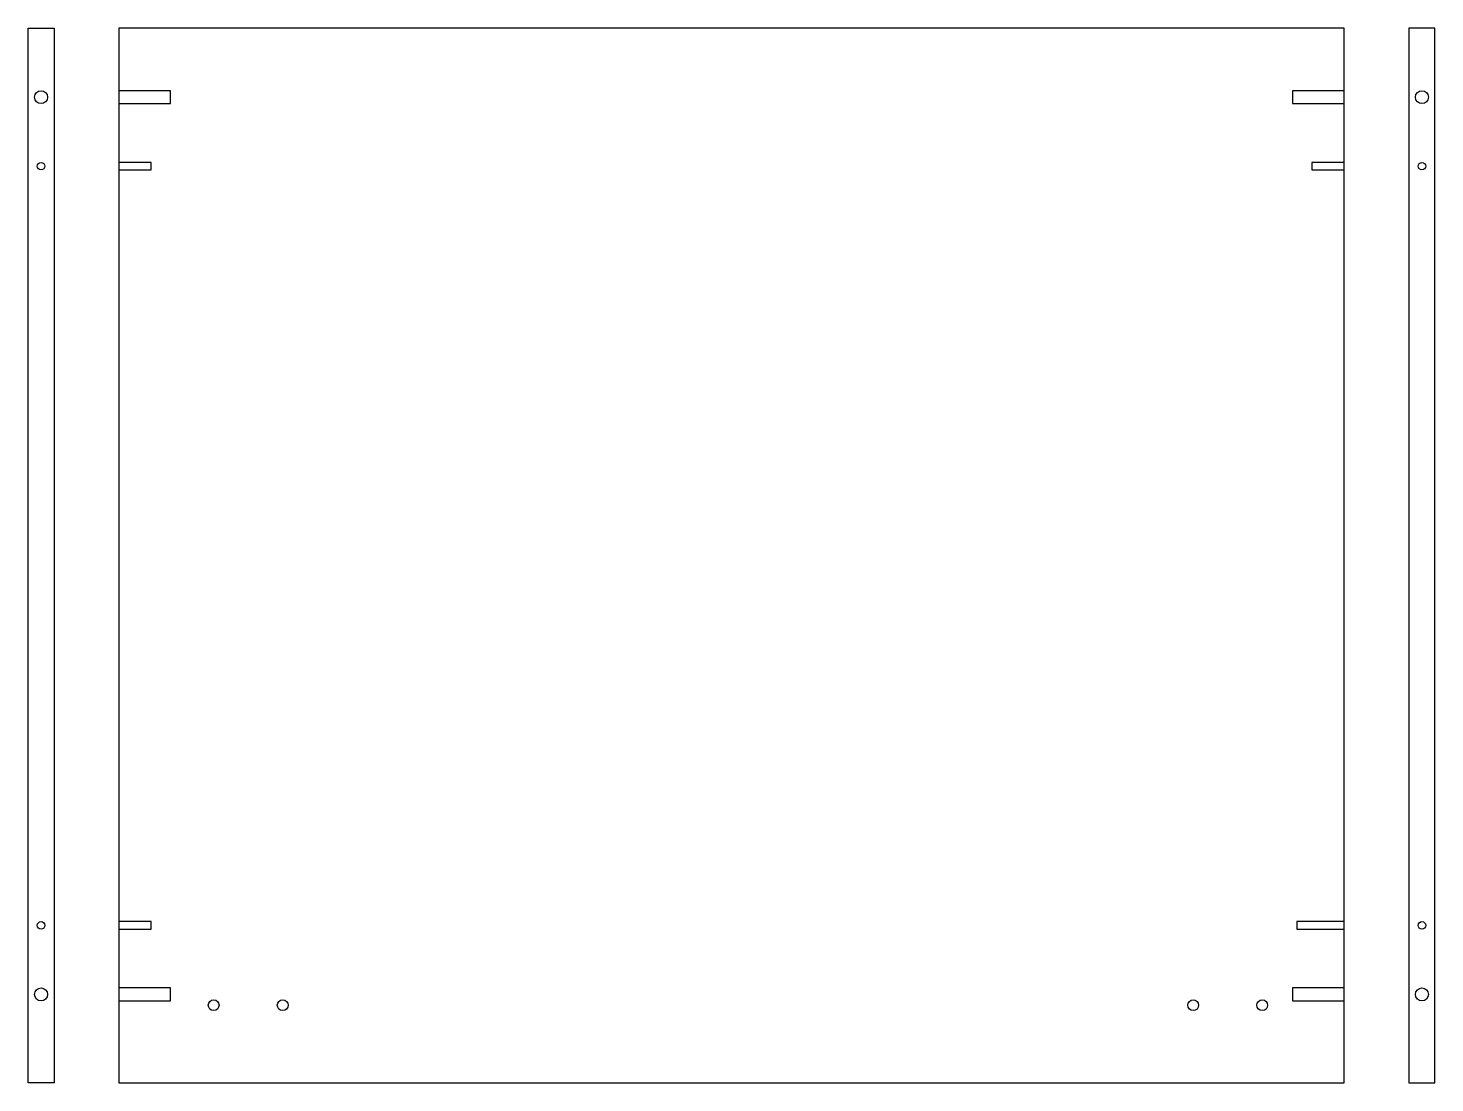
# Model space of a CAD drawing. Extents: x -42 to 610, y 0 to 489.
import ezdxf

# ---------------------------------------------------------------- set-up
doc = ezdxf.new("R2010")
doc.units = 0
for name, color, linetype in [('FACE1', 7, 'CONTINUOUS'), ('FACE3', 7, 'CONTINUOUS'), ('LATOA', 7, 'CONTINUOUS'), ('LATOC', 7, 'CONTINUOUS'), ('LATOE9K00', 7, 'CONTINUOUS'), ('PANEL12K00', 7, 'CONTINUOUS'), ('VERTICA5K00', 7, 'CONTINUOUS')]:
    doc.layers.add(name, color=color, linetype=linetype)

msp = doc.modelspace()

# ---------------------------------------------------------------- linework, layer by layer
at = {"layer": 'FACE1', "color": 0}
msp.add_lwpolyline([(-30, 0), (-42, 0), (-42, 489), (-30, 489)], close=True, dxfattribs=at)
for centre, radius in [((-36, 457), 3), ((-36, 425), 1.75), ((-36, 73), 1.75), ((-36, 41), 3)]:
    msp.add_circle(centre, radius, dxfattribs=at)
at = {"layer": 'FACE3', "color": 0}
msp.add_lwpolyline([(598, 0), (610, 0), (610, 489), (598, 489)], close=True, dxfattribs=at)
for centre, radius in [((604, 457), 3), ((604, 425), 1.75), ((604, 73), 1.75), ((604, 41), 3)]:
    msp.add_circle(centre, radius, dxfattribs=at)
at = {"layer": 'LATOA', "color": 0}
for points in [[(0, 454), (24, 454), (24, 460), (0, 460)], [(0, 423.25), (15, 423.25), (15, 426.75), (0, 426.75)], [(0, 71.25), (15, 71.25), (15, 74.75), (0, 74.75)], [(0, 38), (24, 38), (24, 44), (0, 44)]]:
    msp.add_lwpolyline(points, close=True, dxfattribs=at)
at = {"layer": 'LATOC', "color": 0}
for points in [[(568, 460), (544, 460), (544, 454), (568, 454)], [(568, 426.75), (553, 426.75), (553, 423.25), (568, 423.25)], [(568, 74.75), (546, 74.75), (546, 71.25), (568, 71.25)], [(568, 44), (544, 44), (544, 38), (568, 38)]]:
    msp.add_lwpolyline(points, close=True, dxfattribs=at)
at = {"layer": 'LATOE9K00', "color": 0}
for centre in [(44, 36), (76, 36), (498, 36), (530, 36)]:
    msp.add_circle(centre, 2.5, dxfattribs=at)
at = {"layer": 'PANEL12K00', "color": 0}
msp.add_lwpolyline([(0, 0), (568, 0), (568, 489), (0, 489)], close=True, dxfattribs=at)
at = {"layer": 'VERTICA5K00', "color": 0}
for centre in [(44, 36), (76, 36), (498, 36), (530, 36)]:
    msp.add_circle(centre, 2.5, dxfattribs=at)

doc.saveas('drawing.dxf')
